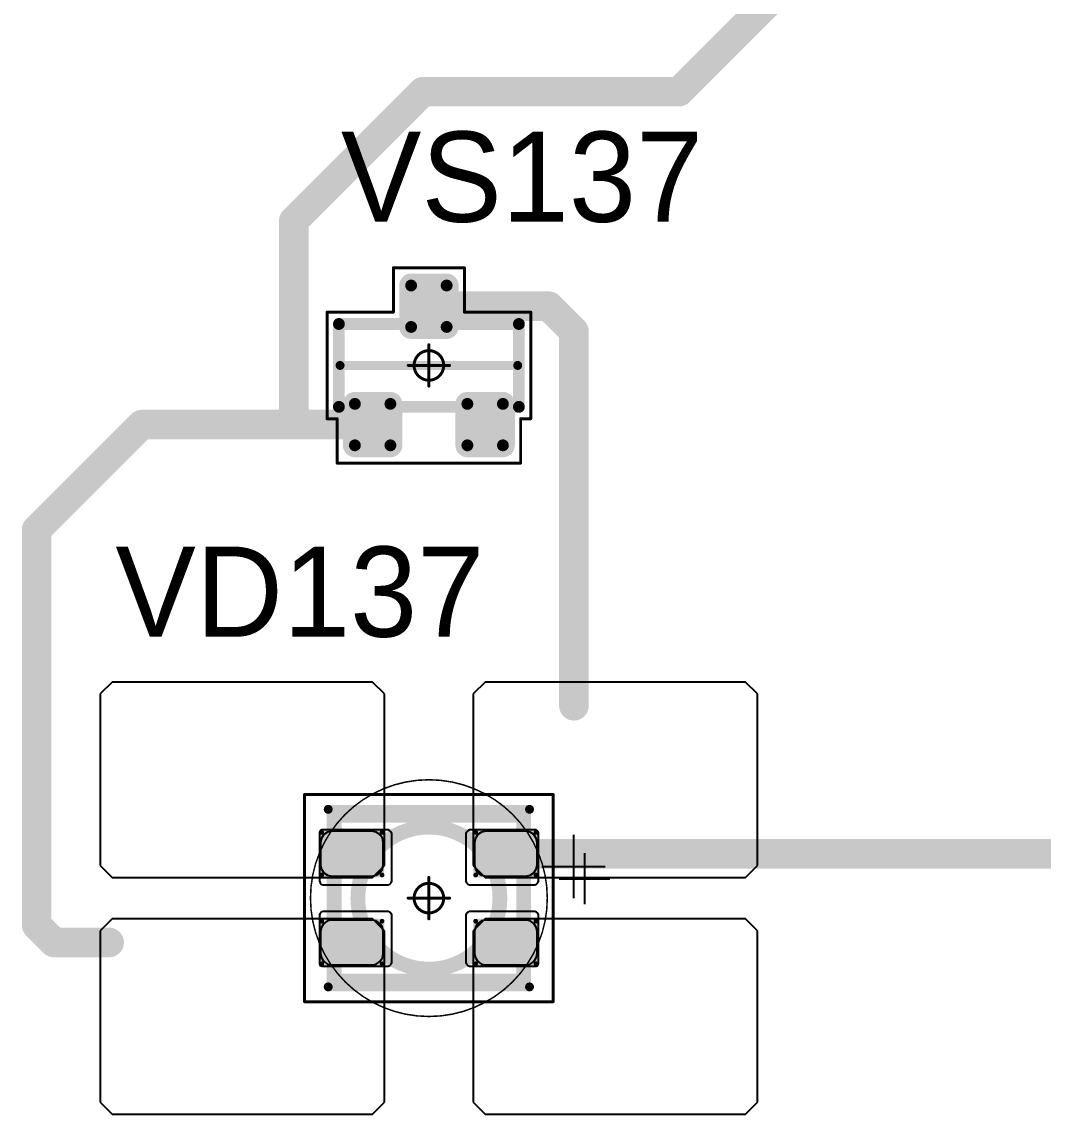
# Model space of a CAD drawing. Header units: millimetres. Extents: x 0 to 400, y 0 to 511.
# Drawn here: x 313.13 to 330.38, y 37.85 to 56.3 of the extents above; entities that cross this region are included whole.
import ezdxf

# ---------------------------------------------------------------- set-up
doc = ezdxf.new("R2010")
doc.units = ezdxf.units.MM
for name, color, linetype in [('Mechanical13', 56, 'Continuous'), ('Mechanical15', 56, 'Continuous'), ('Mechanical2', 216, 'Continuous'), ('TopLayer', 1, 'Continuous'), ('TopOverlay', 2, 'Continuous'), ('TopPaste', 8, 'Continuous'), ('TopSolder', 216, 'Continuous')]:
    doc.layers.add(name, color=color, linetype=linetype)

# ---------------------------------------------------------------- blocks, each defined once
blk = doc.blocks.new('SOT23_460')
at = {"layer": 'Mechanical13', "const_width": 0.2}
for points in [[(-0.7, 1.52), (0.7, 1.52)], [(-0.7, 1.52), (-0.7, -1.52)], [(0.7, 1.52), (0.7, -1.52)], [(-0.7, -1.52), (0.7, -1.52)]]:
    blk.add_lwpolyline(points, dxfattribs=at)
at = {"layer": 'Mechanical13', "const_width": 0.1}
for points in [[(-0.75, 1.52, 1), (-0.65, 1.52, 1)], [(-0.75, 1.52, 1), (-0.65, 1.52, 1)], [(0.65, 1.52, 1), (0.75, 1.52, 1)], [(0.65, 1.52, 1), (0.75, 1.52, 1)], [(-0.75, -1.52, 1), (-0.65, -1.52, 1)], [(-0.75, -1.52, 1), (-0.65, -1.52, 1)], [(0.65, -1.52, 1), (0.75, -1.52, 1)], [(0.65, -1.52, 1), (0.75, -1.52, 1)]]:
    blk.add_lwpolyline(points, format="xyb", close=True, dxfattribs=at)
at = {"layer": 'Mechanical15', "const_width": 0.05}
for points in [[(-0.9, 1.72), (-0.9, 1.55)], [(-0.9, 1.72), (0.9, 1.72)], [(0.9, 1.72), (0.9, 0.6)], [(-1.65, 1.55), (-1.65, -1.55)], [(-1.65, 1.55), (-0.9, 1.55)], [(0.9, 0.6), (1.65, 0.6)], [(1.65, 0.6), (1.65, -0.6)], [(0, 0.35), (0, -0.35)], [(-0.35, 0), (0.35, 0)], [(0.9, -0.6), (1.65, -0.6)], [(0.9, -0.6), (0.9, -1.72)], [(-1.65, -1.55), (-0.9, -1.55)], [(-0.9, -1.55), (-0.9, -1.72)], [(-0.9, -1.72), (0.9, -1.72)]]:
    blk.add_lwpolyline(points, dxfattribs=at)
at = {"layer": 'Mechanical15'}
for points, const_width in [([(-0.913, 1.72, 1), (-0.888, 1.72, 1)], 0.025), ([(-0.913, 1.72, 1), (-0.888, 1.72, 1)], 0.025), ([(0.888, 1.72, 1), (0.913, 1.72, 1)], 0.025), ([(0.888, 1.72, 1), (0.913, 1.72, 1)], 0.025), ([(-1.662, 1.55, 1), (-1.637, 1.55, 1)], 0.025), ([(-1.662, 1.55, 1), (-1.637, 1.55, 1)], 0.025), ([(-0.913, 1.55, 1), (-0.888, 1.55, 1)], 0.025), ([(-0.913, 1.55, 1), (-0.888, 1.55, 1)], 0.025), ([(0.888, 0.6, 1), (0.913, 0.6, 1)], 0.025), ([(0.888, 0.6, 1), (0.913, 0.6, 1)], 0.025), ([(1.637, 0.6, 1), (1.662, 0.6, 1)], 0.025), ([(1.637, 0.6, 1), (1.662, 0.6, 1)], 0.025), ([(-0.012, 0.35, 1), (0.012, 0.35, 1)], 0.025), ([(0.25, 0, 1), (-0.25, 0, 1)], 0.05), ([(-0.362, 0, 1), (-0.337, 0, 1)], 0.025), ([(-0.262, 0, 1), (-0.238, 0, 1)], 0.025), ([(0.238, 0, 1), (0.262, 0, 1)], 0.025), ([(0.337, 0, 1), (0.362, 0, 1)], 0.025), ([(-0.012, -0.35, 1), (0.012, -0.35, 1)], 0.025), ([(0.888, -0.6, 1), (0.913, -0.6, 1)], 0.025), ([(0.888, -0.6, 1), (0.913, -0.6, 1)], 0.025), ([(1.637, -0.6, 1), (1.662, -0.6, 1)], 0.025), ([(1.637, -0.6, 1), (1.662, -0.6, 1)], 0.025), ([(-1.662, -1.55, 1), (-1.637, -1.55, 1)], 0.025), ([(-1.662, -1.55, 1), (-1.637, -1.55, 1)], 0.025), ([(-0.913, -1.55, 1), (-0.888, -1.55, 1)], 0.025), ([(-0.913, -1.55, 1), (-0.888, -1.55, 1)], 0.025), ([(-0.913, -1.72, 1), (-0.888, -1.72, 1)], 0.025), ([(-0.913, -1.72, 1), (-0.888, -1.72, 1)], 0.025), ([(0.888, -1.72, 1), (0.913, -1.72, 1)], 0.025), ([(0.888, -1.72, 1), (0.913, -1.72, 1)], 0.025)]:
    blk.add_lwpolyline(points, format="xyb", close=True, dxfattribs=dict(at, const_width=const_width))
at = {"layer": 'TopLayer', "const_width": 0.1}
for points in [[(-1.4, 1.25, 1), (-1.3, 1.25, 1)], [(-0.7, 1.25, 1), (-0.6, 1.25, 1)], [(-1.4, 0.65, 1), (-1.3, 0.65, 1)], [(-0.7, 0.65, 1), (-0.6, 0.65, 1)], [(0.6, 0.3, 1), (0.7, 0.3, 1)], [(1.3, 0.3, 1), (1.4, 0.3, 1)], [(0.6, -0.3, 1), (0.7, -0.3, 1)], [(1.3, -0.3, 1), (1.4, -0.3, 1)], [(-1.4, -0.65, 1), (-1.3, -0.65, 1)], [(-0.7, -0.65, 1), (-0.6, -0.65, 1)], [(-1.4, -1.25, 1), (-1.3, -1.25, 1)], [(-0.7, -1.25, 1), (-0.6, -1.25, 1)]]:
    blk.add_lwpolyline(points, format="xyb", close=True, dxfattribs=at)
at = {"layer": 'TopLayer'}
for points in [[(-1.35, 1.35), (-1.35, 0.55), (-0.65, 1.35), (-0.65, 0.55)], [(-1.45, 1.25), (-1.45, 0.65), (-0.55, 1.25), (-0.55, 0.65)], [(0.65, 0.4), (0.65, -0.4), (1.35, 0.4), (1.35, -0.4)], [(0.55, 0.3), (0.55, -0.3), (1.45, 0.3), (1.45, -0.3)], [(-1.35, -0.55), (-1.35, -1.35), (-0.65, -0.55), (-0.65, -1.35)], [(-1.45, -0.65), (-1.45, -1.25), (-0.55, -0.65), (-0.55, -1.25)]]:
    blk.add_solid(points, dxfattribs=at)
at = {"layer": 'TopOverlay', "const_width": 0.15}
blk.add_lwpolyline([(0, 1.5), (0, -1.5)], dxfattribs=at)
at = {"layer": 'TopOverlay', "const_width": 0.075}
for points in [[(-0.038, 1.5, 1), (0.038, 1.5, 1)], [(-0.038, -1.5, 1), (0.038, -1.5, 1)]]:
    blk.add_lwpolyline(points, format="xyb", close=True, dxfattribs=at)
at = {"layer": 'TopPaste', "const_width": 0.075}
for points in [[(-1.387, 1.25, 1), (-1.313, 1.25, 1)], [(-0.687, 1.25, 1), (-0.613, 1.25, 1)], [(-1.387, 0.65, 1), (-1.313, 0.65, 1)], [(-0.687, 0.65, 1), (-0.613, 0.65, 1)], [(0.613, 0.3, 1), (0.687, 0.3, 1)], [(1.313, 0.3, 1), (1.387, 0.3, 1)], [(0.613, -0.3, 1), (0.687, -0.3, 1)], [(1.313, -0.3, 1), (1.387, -0.3, 1)], [(-1.387, -0.65, 1), (-1.313, -0.65, 1)], [(-0.687, -0.65, 1), (-0.613, -0.65, 1)], [(-1.387, -1.25, 1), (-1.313, -1.25, 1)], [(-0.687, -1.25, 1), (-0.613, -1.25, 1)]]:
    blk.add_lwpolyline(points, format="xyb", close=True, dxfattribs=at)
at = {"layer": 'TopPaste'}
for points in [[(-1.35, 1.325), (-1.35, 0.575), (-0.65, 1.325), (-0.65, 0.575)], [(-1.425, 1.25), (-1.425, 0.65), (-0.575, 1.25), (-0.575, 0.65)], [(0.65, 0.375), (0.65, -0.375), (1.35, 0.375), (1.35, -0.375)], [(0.575, 0.3), (0.575, -0.3), (1.425, 0.3), (1.425, -0.3)], [(-1.425, -0.65), (-1.425, -1.25), (-0.575, -0.65), (-0.575, -1.25)], [(-1.35, -0.575), (-1.35, -1.325), (-0.65, -0.575), (-0.65, -1.325)]]:
    blk.add_solid(points, dxfattribs=at)
at = {"layer": 'TopSolder', "const_width": 0.202}
for points in [[(-1.451, 1.25, 1), (-1.249, 1.25, 1)], [(-0.751, 1.25, 1), (-0.549, 1.25, 1)], [(-1.451, 0.65, 1), (-1.249, 0.65, 1)], [(-0.751, 0.65, 1), (-0.549, 0.65, 1)], [(0.549, 0.3, 1), (0.751, 0.3, 1)], [(1.249, 0.3, 1), (1.451, 0.3, 1)], [(0.549, -0.3, 1), (0.751, -0.3, 1)], [(1.249, -0.3, 1), (1.451, -0.3, 1)], [(-1.451, -0.65, 1), (-1.249, -0.65, 1)], [(-0.751, -0.65, 1), (-0.549, -0.65, 1)], [(-1.451, -1.25, 1), (-1.249, -1.25, 1)], [(-0.751, -1.25, 1), (-0.549, -1.25, 1)]]:
    blk.add_lwpolyline(points, format="xyb", close=True, dxfattribs=at)
at = {"layer": 'TopSolder'}
for points in [[(-1.35, 1.452), (-1.35, 0.448), (-0.65, 1.452), (-0.65, 0.448)], [(-1.552, 1.25), (-1.552, 0.65), (-0.448, 1.25), (-0.448, 0.65)], [(0.65, 0.502), (0.65, -0.502), (1.35, 0.502), (1.35, -0.502)], [(0.448, 0.3), (0.448, -0.3), (1.552, 0.3), (1.552, -0.3)], [(-1.35, -0.448), (-1.35, -1.452), (-0.65, -0.448), (-0.65, -1.452)], [(-1.552, -0.65), (-1.552, -1.25), (-0.448, -0.65), (-0.448, -1.25)]]:
    blk.add_solid(points, dxfattribs=at)
blk = doc.blocks.new('E65F_664')
at = {"layer": 'Mechanical13'}
for p, q in [((2.441, 1.071), (2.441, 0)), ((1.905, 0.536), (2.976, 0.536))]:
    blk.add_line(p, q, dxfattribs=at)
at = {"layer": 'Mechanical13', "const_width": 0.25}
for points in [[(-1.6, -1.4), (-1.6, 1.4)], [(-1.6, 1.4), (1.6, 1.4)], [(1.6, -1.4), (1.6, 1.4)], [(-1.6, -1.4), (1.6, -1.4)]]:
    blk.add_lwpolyline(points, dxfattribs=at)
at = {"layer": 'Mechanical13'}
for points, const_width in [([(-1.663, 1.4, 1), (-1.538, 1.4, 1)], 0.125), ([(-1.663, 1.4, 1), (-1.538, 1.4, 1)], 0.125), ([(1.537, 1.4, 1), (1.662, 1.4, 1)], 0.125), ([(1.537, 1.4, 1), (1.662, 1.4, 1)], 0.125), ([(1.2, 0, 1), (-1.2, 0, 1)], 0.25), ([(-1.263, 0, 1), (-1.138, 0, 1)], 0.125), ([(1.137, 0, 1), (1.262, 0, 1)], 0.125), ([(-1.663, -1.4, 1), (-1.538, -1.4, 1)], 0.125), ([(-1.663, -1.4, 1), (-1.538, -1.4, 1)], 0.125), ([(1.537, -1.4, 1), (1.662, -1.4, 1)], 0.125), ([(1.537, -1.4, 1), (1.662, -1.4, 1)], 0.125)]:
    blk.add_lwpolyline(points, format="xyb", close=True, dxfattribs=dict(at, const_width=const_width))
at = {"layer": 'Mechanical15', "const_width": 0.05}
for points in [[(-2.1, 1.75), (2.1, 1.75)], [(-2.1, -1.75), (-2.1, 1.75)], [(2.1, -1.75), (2.1, 1.75)], [(0, -0.35), (0, 0.35)], [(0, -0.35), (0, 0.35)], [(-0.35, 0), (0.35, 0)], [(-0.35, 0), (0.35, 0)], [(-2.1, -1.75), (2.1, -1.75)]]:
    blk.add_lwpolyline(points, dxfattribs=at)
at = {"layer": 'Mechanical15'}
for points, const_width in [([(-2.113, 1.75, 1), (-2.088, 1.75, 1)], 0.025), ([(-2.113, 1.75, 1), (-2.088, 1.75, 1)], 0.025), ([(2.087, 1.75, 1), (2.112, 1.75, 1)], 0.025), ([(2.087, 1.75, 1), (2.112, 1.75, 1)], 0.025), ([(-0.013, 0.35, 1), (0.012, 0.35, 1)], 0.025), ([(-0.013, 0.35, 1), (0.012, 0.35, 1)], 0.025), ([(0.25, 0, 1), (-0.25, 0, 1)], 0.05), ([(0.25, 0, 1), (-0.25, 0, 1)], 0.05), ([(-0.363, 0, 1), (-0.338, 0, 1)], 0.025), ([(-0.363, 0, 1), (-0.338, 0, 1)], 0.025), ([(-0.263, 0, 1), (-0.238, 0, 1)], 0.025), ([(-0.263, 0, 1), (-0.238, 0, 1)], 0.025), ([(0.237, 0, 1), (0.262, 0, 1)], 0.025), ([(0.237, 0, 1), (0.262, 0, 1)], 0.025), ([(0.337, 0, 1), (0.362, 0, 1)], 0.025), ([(0.337, 0, 1), (0.362, 0, 1)], 0.025), ([(-0.013, -0.35, 1), (0.012, -0.35, 1)], 0.025), ([(-0.013, -0.35, 1), (0.012, -0.35, 1)], 0.025), ([(-2.113, -1.75, 1), (-2.088, -1.75, 1)], 0.025), ([(-2.113, -1.75, 1), (-2.088, -1.75, 1)], 0.025), ([(2.087, -1.75, 1), (2.112, -1.75, 1)], 0.025), ([(2.087, -1.75, 1), (2.112, -1.75, 1)], 0.025)]:
    blk.add_lwpolyline(points, format="xyb", close=True, dxfattribs=dict(at, const_width=const_width))
at = {"layer": 'TopLayer'}
for p, q in [((-5.35, 3.65), (-5.55, 3.45)), ((-0.95, 3.65), (-5.35, 3.65)), ((-5.35, 3.65), (-5.35, 3.65)), ((-0.75, 3.45), (-0.95, 3.65)), ((0.95, 3.65), (0.75, 3.45)), ((5.35, 3.65), (0.95, 3.65)), ((0.95, 3.65), (0.95, 3.65)), ((5.55, 3.45), (5.35, 3.65)), ((-5.55, 3.45), (-5.55, 3.45)), ((-5.55, 3.45), (-5.55, 0.55)), ((-0.75, 0.55), (-0.75, 3.45)), ((0.75, 3.45), (0.75, 3.45)), ((0.75, 3.45), (0.75, 0.55)), ((5.55, 0.55), (5.55, 3.45)), ((-5.55, 0.55), (-5.35, 0.35)), ((-0.95, 0.35), (-0.75, 0.55)), ((0.75, 0.55), (0.95, 0.35)), ((5.35, 0.35), (5.55, 0.55)), ((-5.35, 0.35), (-0.95, 0.35)), ((0.95, 0.35), (5.35, 0.35)), ((-5.35, -0.35), (-5.55, -0.55)), ((-0.95, -0.35), (-5.35, -0.35)), ((-5.35, -0.35), (-5.35, -0.35)), ((-0.75, -0.55), (-0.95, -0.35)), ((0.95, -0.35), (0.75, -0.55)), ((5.35, -0.35), (0.95, -0.35)), ((0.95, -0.35), (0.95, -0.35)), ((5.55, -0.55), (5.35, -0.35)), ((-5.55, -0.55), (-5.55, -0.55)), ((-5.55, -0.55), (-5.55, -3.45)), ((-0.75, -3.45), (-0.75, -0.55)), ((0.75, -0.55), (0.75, -0.55)), ((0.75, -0.55), (0.75, -3.45)), ((5.55, -3.45), (5.55, -0.55)), ((-5.55, -3.45), (-5.35, -3.65)), ((-0.95, -3.65), (-0.75, -3.45)), ((0.75, -3.45), (0.95, -3.65)), ((5.35, -3.65), (5.55, -3.45)), ((-5.35, -3.65), (-0.95, -3.65)), ((0.95, -3.65), (5.35, -3.65))]:
    blk.add_line(p, q, dxfattribs=at)
at = {"layer": 'TopLayer', "const_width": 0.04}
for points in [[(-1.83, 1.11, 1), (-1.79, 1.11, 1)], [(-0.81, 1.11, 1), (-0.77, 1.11, 1)], [(0.77, 1.11, 1), (0.81, 1.11, 1)], [(1.79, 1.11, 1), (1.83, 1.11, 1)], [(-1.83, 0.39, 1), (-1.79, 0.39, 1)], [(-0.81, 0.39, 1), (-0.77, 0.39, 1)], [(0.77, 0.39, 1), (0.81, 0.39, 1)], [(1.79, 0.39, 1), (1.83, 0.39, 1)], [(-1.83, -0.39, 1), (-1.79, -0.39, 1)], [(-0.81, -0.39, 1), (-0.77, -0.39, 1)], [(0.77, -0.39, 1), (0.81, -0.39, 1)], [(1.79, -0.39, 1), (1.83, -0.39, 1)], [(-1.83, -1.11, 1), (-1.79, -1.11, 1)], [(-0.81, -1.11, 1), (-0.77, -1.11, 1)], [(0.77, -1.11, 1), (0.81, -1.11, 1)], [(1.79, -1.11, 1), (1.83, -1.11, 1)]]:
    blk.add_lwpolyline(points, format="xyb", close=True, dxfattribs=at)
at = {"layer": 'TopLayer'}
for points in [[(-1.85, 1.11), (-1.85, 0.39), (-0.75, 1.11), (-0.75, 0.39)], [(-1.81, 1.15), (-1.81, 0.35), (-0.79, 1.15), (-0.79, 0.35)], [(0.75, 1.11), (0.75, 0.39), (1.85, 1.11), (1.85, 0.39)], [(0.79, 1.15), (0.79, 0.35), (1.81, 1.15), (1.81, 0.35)], [(-1.81, -0.35), (-1.81, -1.15), (-0.79, -0.35), (-0.79, -1.15)], [(0.79, -0.35), (0.79, -1.15), (1.81, -0.35), (1.81, -1.15)], [(-1.85, -0.39), (-1.85, -1.11), (-0.75, -0.39), (-0.75, -1.11)], [(0.75, -0.39), (0.75, -1.11), (1.85, -0.39), (1.85, -1.11)]]:
    blk.add_solid(points, dxfattribs=at)
at = {"layer": 'TopOverlay'}
for p, q in [((2.628, 0.757), (2.628, -0.1)), ((2.2, 0.328), (3.057, 0.328))]:
    blk.add_line(p, q, dxfattribs=at)
at = {"layer": 'TopOverlay', "const_width": 0.15}
for points in [[(-1.7, 1.5), (1.7, 1.5)], [(-1.7, -1.5), (1.7, -1.5)]]:
    blk.add_lwpolyline(points, dxfattribs=at)
at = {"layer": 'TopOverlay', "const_width": 0.075}
for points in [[(-1.738, 1.5, 1), (-1.663, 1.5, 1)], [(1.662, 1.5, 1), (1.737, 1.5, 1)], [(-1.738, -1.5, 1), (-1.663, -1.5, 1)], [(1.662, -1.5, 1), (1.737, -1.5, 1)]]:
    blk.add_lwpolyline(points, format="xyb", close=True, dxfattribs=at)
at = {"layer": 'TopPaste'}
for p, q in [((-1.711, 1.114), (-1.773, 1.073)), ((-1.638, 1.129), (-1.711, 1.114)), ((-0.963, 1.129), (-1.638, 1.129)), ((-0.889, 1.114), (-0.963, 1.129)), ((-0.827, 1.073), (-0.889, 1.114)), ((0.889, 1.114), (0.827, 1.073)), ((0.962, 1.129), (0.889, 1.114)), ((1.637, 1.129), (0.962, 1.129)), ((1.711, 1.114), (1.637, 1.129)), ((1.773, 1.073), (1.711, 1.114)), ((-1.814, 1.011), (-1.829, 0.938)), ((-1.829, 0.938), (-1.829, 0.563)), ((-1.773, 1.073), (-1.814, 1.011)), ((-0.786, 1.011), (-0.827, 1.073)), ((-0.771, 0.938), (-0.786, 1.011)), ((-0.771, 0.563), (-0.771, 0.938)), ((0.786, 1.011), (0.771, 0.938)), ((0.771, 0.938), (0.771, 0.563)), ((0.827, 1.073), (0.786, 1.011)), ((1.814, 1.011), (1.773, 1.073)), ((1.829, 0.938), (1.814, 1.011)), ((1.829, 0.563), (1.829, 0.938)), ((-1.829, 0.563), (-1.814, 0.489)), ((-0.786, 0.489), (-0.771, 0.563)), ((0.771, 0.563), (0.786, 0.489)), ((1.814, 0.489), (1.829, 0.563)), ((-1.814, 0.489), (-1.773, 0.427)), ((-1.773, 0.427), (-1.711, 0.386)), ((-1.711, 0.386), (-1.638, 0.371)), ((-1.638, 0.371), (-0.963, 0.371)), ((-0.963, 0.371), (-0.889, 0.386)), ((-0.889, 0.386), (-0.827, 0.427)), ((-0.827, 0.427), (-0.786, 0.489)), ((0.786, 0.489), (0.827, 0.427)), ((0.827, 0.427), (0.889, 0.386)), ((0.889, 0.386), (0.962, 0.371)), ((0.962, 0.371), (1.637, 0.371)), ((1.637, 0.371), (1.711, 0.386)), ((1.711, 0.386), (1.773, 0.427)), ((1.773, 0.427), (1.814, 0.489)), ((-1.814, -0.489), (-1.829, -0.563)), ((-1.773, -0.427), (-1.814, -0.489)), ((-1.711, -0.386), (-1.773, -0.427)), ((-1.638, -0.371), (-1.711, -0.386)), ((-0.963, -0.371), (-1.638, -0.371)), ((-0.889, -0.386), (-0.963, -0.371)), ((-0.827, -0.427), (-0.889, -0.386)), ((-0.786, -0.489), (-0.827, -0.427)), ((-0.771, -0.563), (-0.786, -0.489)), ((0.786, -0.489), (0.771, -0.563)), ((0.827, -0.427), (0.786, -0.489)), ((0.889, -0.386), (0.827, -0.427)), ((0.962, -0.371), (0.889, -0.386)), ((1.637, -0.371), (0.962, -0.371)), ((1.711, -0.386), (1.637, -0.371)), ((1.773, -0.427), (1.711, -0.386)), ((1.814, -0.489), (1.773, -0.427)), ((1.829, -0.563), (1.814, -0.489)), ((-1.829, -0.563), (-1.829, -0.938)), ((-0.771, -0.938), (-0.771, -0.563)), ((0.771, -0.563), (0.771, -0.938)), ((1.829, -0.938), (1.829, -0.563)), ((-1.829, -0.938), (-1.814, -1.011)), ((-1.814, -1.011), (-1.773, -1.073)), ((-1.773, -1.073), (-1.711, -1.114)), ((-0.889, -1.114), (-0.827, -1.073)), ((-0.827, -1.073), (-0.786, -1.011)), ((-0.786, -1.011), (-0.771, -0.938)), ((0.771, -0.938), (0.786, -1.011)), ((0.786, -1.011), (0.827, -1.073)), ((0.827, -1.073), (0.889, -1.114)), ((1.711, -1.114), (1.773, -1.073)), ((1.773, -1.073), (1.814, -1.011)), ((1.814, -1.011), (1.829, -0.938)), ((-1.711, -1.114), (-1.638, -1.129)), ((-1.638, -1.129), (-0.963, -1.129)), ((-0.963, -1.129), (-0.889, -1.114)), ((0.889, -1.114), (0.962, -1.129)), ((0.962, -1.129), (1.637, -1.129)), ((1.637, -1.129), (1.711, -1.114))]:
    blk.add_line(p, q, dxfattribs=at)
at = {"layer": 'TopSolder'}
for p, q in [((-1.842, 1.129), (-1.85, 1.111)), ((-1.85, 1.111), (-1.85, 1.101)), ((-1.828, 1.143), (-1.842, 1.129)), ((-1.81, 1.151), (-1.828, 1.143)), ((-1.8, 1.151), (-1.81, 1.151)), ((-0.7, 1.151), (-1.8, 1.151)), ((-0.685, 1.151), (-0.7, 1.151)), ((-0.7, 1.151), (-0.7, 1.151)), ((-0.658, 1.139), (-0.685, 1.151)), ((-0.636, 1.118), (-0.658, 1.139)), ((-0.625, 1.09), (-0.636, 1.118)), ((0.636, 1.118), (0.625, 1.09)), ((0.657, 1.139), (0.636, 1.118)), ((0.685, 1.151), (0.657, 1.139)), ((0.7, 1.151), (0.685, 1.151)), ((1.8, 1.151), (0.7, 1.151)), ((1.81, 1.151), (1.8, 1.151)), ((1.8, 1.151), (1.8, 1.151)), ((1.828, 1.143), (1.81, 1.151)), ((1.842, 1.129), (1.828, 1.143)), ((1.85, 1.111), (1.842, 1.129)), ((1.85, 1.101), (1.85, 1.111)), ((-1.85, 1.101), (-1.85, 1.101)), ((-1.85, 1.101), (-1.85, 0.301)), ((-0.625, 1.076), (-0.625, 1.09)), ((-0.625, 0.301), (-0.625, 1.076)), ((0.625, 1.09), (0.625, 1.076)), ((0.625, 1.076), (0.625, 1.076)), ((0.625, 1.076), (0.625, 0.301)), ((1.85, 0.301), (1.85, 1.101)), ((-1.85, 0.301), (-1.85, 0.286)), ((-1.85, 0.286), (-1.839, 0.258)), ((-1.839, 0.258), (-1.818, 0.237)), ((-1.818, 0.237), (-1.79, 0.226)), ((-1.79, 0.226), (-1.775, 0.226)), ((-1.775, 0.226), (-1.775, 0.226)), ((-1.775, 0.226), (-0.7, 0.226)), ((-0.7, 0.226), (-0.685, 0.226)), ((-0.685, 0.226), (-0.658, 0.237)), ((-0.658, 0.237), (-0.636, 0.258)), ((-0.636, 0.258), (-0.625, 0.286)), ((-0.625, 0.286), (-0.625, 0.301)), ((-0.625, 0.301), (-0.625, 0.301)), ((0.625, 0.301), (0.625, 0.286)), ((0.625, 0.286), (0.636, 0.258)), ((0.636, 0.258), (0.657, 0.237)), ((0.657, 0.237), (0.685, 0.226)), ((0.685, 0.226), (0.7, 0.226)), ((0.7, 0.226), (0.7, 0.226)), ((0.7, 0.226), (1.775, 0.226)), ((1.775, 0.226), (1.79, 0.226)), ((1.79, 0.226), (1.817, 0.237)), ((1.817, 0.237), (1.839, 0.258)), ((1.839, 0.258), (1.85, 0.286)), ((1.85, 0.286), (1.85, 0.301)), ((1.85, 0.301), (1.85, 0.301)), ((-1.839, -0.257), (-1.85, -0.285)), ((-1.85, -0.285), (-1.85, -0.299)), ((-1.85, -0.299), (-1.85, -0.299)), ((-1.85, -0.299), (-1.85, -1.099)), ((-1.818, -0.236), (-1.839, -0.257)), ((-1.79, -0.224), (-1.818, -0.236)), ((-1.775, -0.224), (-1.79, -0.224)), ((-0.7, -0.224), (-1.775, -0.224)), ((-0.685, -0.224), (-0.7, -0.224)), ((-0.7, -0.224), (-0.7, -0.224)), ((-0.658, -0.236), (-0.685, -0.224)), ((-0.636, -0.257), (-0.658, -0.236)), ((-0.625, -0.285), (-0.636, -0.257)), ((-0.625, -0.299), (-0.625, -0.285)), ((-0.625, -1.074), (-0.625, -0.299)), ((0.636, -0.257), (0.625, -0.285)), ((0.625, -0.285), (0.625, -0.299)), ((0.625, -0.299), (0.625, -0.299)), ((0.625, -0.299), (0.625, -1.074)), ((0.657, -0.236), (0.636, -0.257)), ((0.685, -0.224), (0.657, -0.236)), ((0.7, -0.224), (0.685, -0.224)), ((1.775, -0.224), (0.7, -0.224)), ((1.79, -0.224), (1.775, -0.224)), ((1.775, -0.224), (1.775, -0.224)), ((1.817, -0.236), (1.79, -0.224)), ((1.839, -0.257), (1.817, -0.236)), ((1.85, -0.285), (1.839, -0.257)), ((1.85, -0.299), (1.85, -0.285)), ((1.85, -1.099), (1.85, -0.299)), ((-1.85, -1.099), (-1.85, -1.109)), ((-0.636, -1.117), (-0.625, -1.089)), ((-0.625, -1.089), (-0.625, -1.074)), ((-0.625, -1.074), (-0.625, -1.074)), ((0.625, -1.074), (0.625, -1.089)), ((0.625, -1.089), (0.636, -1.117)), ((1.85, -1.109), (1.85, -1.099)), ((1.85, -1.099), (1.85, -1.099)), ((-1.85, -1.109), (-1.842, -1.128)), ((-1.842, -1.128), (-1.828, -1.142)), ((-1.828, -1.142), (-1.81, -1.149)), ((-1.81, -1.149), (-1.8, -1.149)), ((-1.8, -1.149), (-0.7, -1.149)), ((-1.8, -1.149), (-1.8, -1.149)), ((-0.7, -1.149), (-0.685, -1.149)), ((-0.685, -1.149), (-0.658, -1.138)), ((-0.658, -1.138), (-0.636, -1.117)), ((0.636, -1.117), (0.657, -1.138)), ((0.657, -1.138), (0.685, -1.149)), ((0.685, -1.149), (0.7, -1.149)), ((0.7, -1.149), (1.8, -1.149)), ((0.7, -1.149), (0.7, -1.149)), ((1.8, -1.149), (1.81, -1.149)), ((1.81, -1.149), (1.828, -1.142)), ((1.828, -1.142), (1.842, -1.128)), ((1.842, -1.128), (1.85, -1.109))]:
    blk.add_line(p, q, dxfattribs=at)

msp = doc.modelspace()

# ---------------------------------------------------------------- linework, layer by layer
at = {"layer": 'Mechanical2'}
for points, const_width in [([(322, 41.5, 1), (318, 41.5, 1)], 0.0254), ([(320, 43.5, 1), (320, 43.5, 1)], 0.0005), ([(317.994, 41.5, 1), (318.006, 41.5, 1)], 0.0127), ([(318, 41.5, 1), (318, 41.5, 1)], 0.0005), ([(321.994, 41.5, 1), (322.006, 41.5, 1)], 0.0127), ([(322, 41.5, 1), (322, 41.5, 1)], 0.0005), ([(320, 39.5, 1), (320, 39.5, 1)], 0.0005)]:
    msp.add_lwpolyline(points, format="xyb", close=True, dxfattribs=dict(at, const_width=const_width))
at = {"layer": 'Mechanical2', "const_width": 0.001}
for points in [[(320, 39.5), (320, 43.5)], [(318, 41.5), (322, 41.5)]]:
    msp.add_lwpolyline(points, dxfattribs=at)
at = {"layer": 'TopLayer', "const_width": 0.5}
for points in [[(324.225, 55.125), (326.575, 57.475)], [(317.72, 52.945), (319.9, 55.125)], [(319.9, 55.125), (324.225, 55.125)], [(317.72, 49.5), (317.72, 52.945)], [(320, 51.5), (322.025, 51.5)], [(322.025, 51.5), (322.45, 51.075)], [(322.45, 44.75), (322.45, 51.075)], [(313.375, 47.725), (315.15, 49.5)], [(315.15, 49.5), (317.72, 49.5)], [(317.72, 49.5), (319.05, 49.5)], [(313.375, 41.043), (313.375, 47.725)], [(321.3, 42.25), (333.3, 42.25)], [(313.375, 41.043), (313.668, 40.75)], [(313.668, 40.75), (314.6, 40.75)]]:
    msp.add_lwpolyline(points, dxfattribs=at)
at = {"layer": 'TopLayer', "const_width": 0.25}
for points in [[(319.775, 55.125, 1), (320.025, 55.125, 1)], [(319.775, 55.125, 1), (320.025, 55.125, 1)], [(324.1, 55.125, 1), (324.35, 55.125, 1)], [(324.1, 55.125, 1), (324.35, 55.125, 1)], [(317.595, 52.945, 1), (317.845, 52.945, 1)], [(317.595, 52.945, 1), (317.845, 52.945, 1)], [(319.875, 51.5, 1), (320.125, 51.5, 1)], [(321.9, 51.5, 1), (322.15, 51.5, 1)], [(321.9, 51.5, 1), (322.15, 51.5, 1)], [(322.325, 51.075, 1), (322.575, 51.075, 1)], [(322.325, 51.075, 1), (322.575, 51.075, 1)], [(315.025, 49.5, 1), (315.275, 49.5, 1)], [(315.025, 49.5, 1), (315.275, 49.5, 1)], [(317.595, 49.5, 1), (317.845, 49.5, 1)], [(317.595, 49.5, 1), (317.845, 49.5, 1)], [(317.595, 49.5, 1), (317.845, 49.5, 1)], [(318.925, 49.5, 1), (319.175, 49.5, 1)], [(313.25, 47.725, 1), (313.5, 47.725, 1)], [(313.25, 47.725, 1), (313.5, 47.725, 1)], [(322.325, 44.75, 1), (322.575, 44.75, 1)], [(321.175, 42.25, 1), (321.425, 42.25, 1)], [(313.25, 41.043, 1), (313.5, 41.043, 1)], [(313.25, 41.043, 1), (313.5, 41.043, 1)], [(313.543, 40.75, 1), (313.793, 40.75, 1)], [(313.543, 40.75, 1), (313.793, 40.75, 1)], [(314.475, 40.75, 1), (314.725, 40.75, 1)]]:
    msp.add_lwpolyline(points, format="xyb", close=True, dxfattribs=at)

# ---------------------------------------------------------------- block references
for name, p, rotation in [('SOT23_460', (320, 50.5), 90), ('E65F_664', (320, 41.5), 360)]:
    msp.add_blockref(name, p, dxfattribs=dict(rotation=rotation))

# ---------------------------------------------------------------- texts
at = {"layer": 'TopOverlay'}
for s, p in [('VS137', (318.514, 52.926)), ('VD137', (314.705, 45.916))]:
    msp.add_text(s, height=1.524, dxfattribs=at).set_placement(p)

doc.saveas('drawing.dxf')
